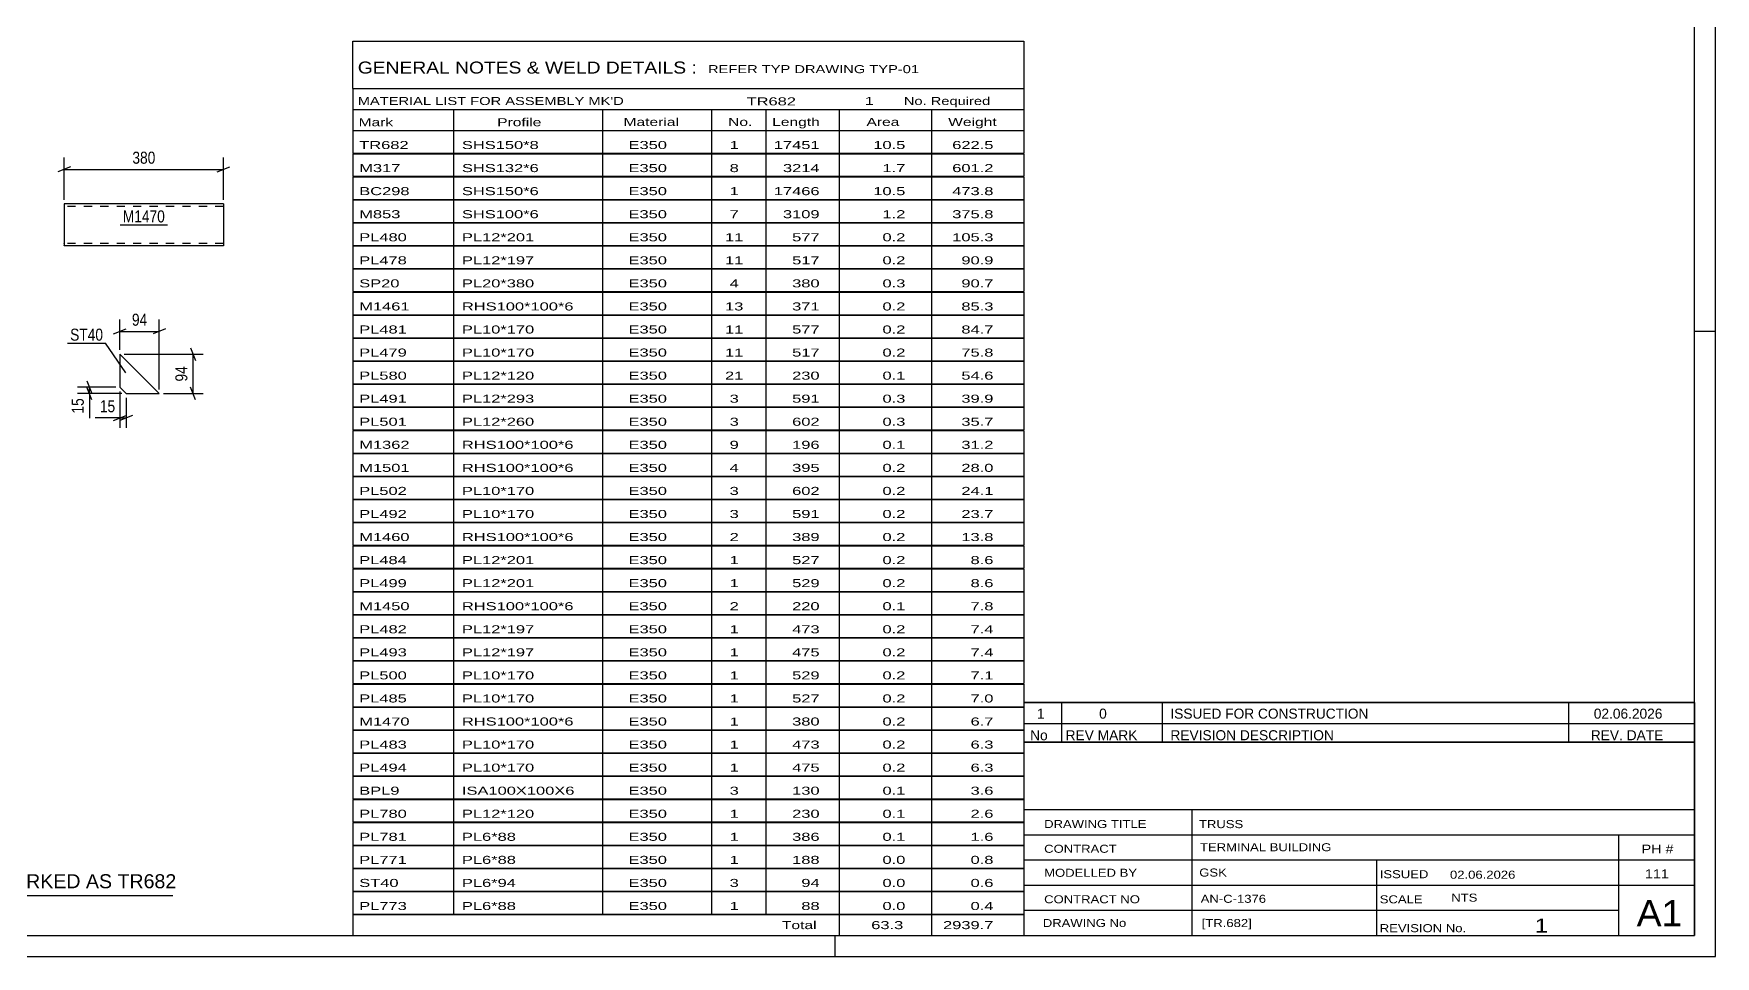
# Model space of a CAD drawing. Header units: millimetres. Extents: x 0 to 1189, y 0 to 841.
# Drawn here: x 787.8 to 1189, y 0 to 220.1 of the extents above; entities that cross this region are included whole.
import ezdxf

# ---------------------------------------------------------------- set-up
doc = ezdxf.new("R2010")
doc.units = ezdxf.units.MM
doc.linetypes.add('DXK_LINE_DOT2', pattern=[3.9198, 1.9599, -1.9599])
doc.styles.add('Arial', font='ARIAL.TTF', dxfattribs={"height": 0.2})
doc.styles.add('Arial Narrow', font='ARIALN.TTF', dxfattribs={"height": 0.2})

# ---------------------------------------------------------------- blocks, each defined once
blk = doc.blocks.new('Unknown-570385304-1115')
at = {"color": 5, "linetype": 'Continuous'}
for p, q in [((1189, 0), (1189, 841)), ((1184, 5), (1184, 836)), ((1189, 149), (1184, 149)), ((5, 5), (1184, 5)), ((979, 0), (979, 5)), ((0, 0), (1189, 0))]:
    blk.add_line(p, q, dxfattribs=at)
blk = doc.blocks.new('Part-570385304-39464 - 39463')
at = {"color": 2, "linetype": 'Continuous'}
for p, q in [((833.12, 179.46), (795.14, 179.46)), ((795.14, 179.46), (795.14, 169.55)), ((833.12, 179.46), (833.12, 169.46)), ((795.14, 169.46), (795.14, 169.55)), ((833.12, 169.46), (795.14, 169.46))]:
    blk.add_line(p, q, dxfattribs=at)
at = {"color": 7, "linetype": 'DXK_LINE_DOT2'}
for p, q in [((833.12, 178.86), (795.14, 178.86)), ((795.14, 170.06), (795.14, 170.1)), ((833.12, 170.06), (795.14, 170.06)), ((833.12, 170.06), (833.12, 170.1))]:
    blk.add_line(p, q, dxfattribs=at)
blk = doc.blocks.new('Part-570385304-39534 - 39533')
at = {"color": 2, "linetype": 'Continuous'}
for p, q in [((808.41, 143.64), (808.41, 135.74)), ((817.81, 134.24), (808.41, 143.64)), ((808.41, 135.74), (809.91, 134.24)), ((809.91, 134.24), (817.81, 134.24))]:
    blk.add_line(p, q, dxfattribs=at)
blk = doc.blocks.new('StraightDimension-570385304-39690 - 39463')
at = {"color": 7, "linetype": 'Continuous'}
for p, q in [((795.14, 180.46), (795.14, 190.56)), ((833.12, 180.46), (833.12, 190.56)), ((796.64, 188.31), (793.64, 187.11)), ((795.14, 187.71), (833.12, 187.71)), ((831.62, 187.11), (834.62, 188.31))]:
    blk.add_line(p, q, dxfattribs=at)
at = {"color": 0}
blk.add_wipeout([(817.47, 188.46), (817.47, 192.66), (810.79, 192.66), (810.79, 188.46)], dxfattribs=at)
at = {"color": 3, "style": 'Arial Narrow'}
blk.add_text('380', height=2.863, dxfattribs=at).set_placement((811.39, 189.06))
blk = doc.blocks.new('StraightDimension-570385304-39754 - 39533')
at = {"color": 7, "linetype": 'Continuous'}
for p, q in [((800.54, 137.24), (801.74, 134.24)), ((807.41, 135.74), (798.29, 135.74)), ((808.91, 134.24), (798.29, 134.24)), ((801.74, 132.74), (800.54, 135.74)), ((801.14, 134.24), (801.14, 135.74))]:
    blk.add_line(p, q, dxfattribs=at)
at = {"color": 0}
blk.add_wipeout([(800.39, 133.71), (796.19, 133.71), (796.19, 128.86), (800.39, 128.86)], dxfattribs=at)
at = {"color": 7, "linetype": 'Continuous'}
blk.add_line((801.14, 134.24), (801.14, 128.33), dxfattribs=at)
blk.add_line((801.14, 134.24), (801.14, 128.33), dxfattribs=at)
at = {"color": 3, "style": 'Arial Narrow'}
blk.add_text('15', height=2.863, rotation=90.0002, dxfattribs=at).set_placement((799.79, 129.46))
blk = doc.blocks.new('StraightDimension-570385304-39746 - 39533')
at = {"color": 7, "linetype": 'Continuous'}
for p, q in [((808.41, 134.74), (808.41, 126.03)), ((809.91, 133.24), (809.91, 126.03)), ((806.91, 127.83), (809.91, 129.03)), ((811.41, 129.03), (808.41, 127.83)), ((808.41, 128.43), (809.91, 128.43))]:
    blk.add_line(p, q, dxfattribs=at)
at = {"color": 0}
blk.add_wipeout([(807.88, 129.18), (807.88, 133.38), (803.03, 133.38), (803.03, 129.18)], dxfattribs=at)
at = {"color": 7, "linetype": 'Continuous'}
blk.add_line((808.41, 128.43), (802.5, 128.43), dxfattribs=at)
blk.add_line((808.41, 128.43), (802.5, 128.43), dxfattribs=at)
at = {"color": 3, "style": 'Arial Narrow'}
blk.add_text('15', height=2.863, dxfattribs=at).set_placement((803.63, 129.78))
blk = doc.blocks.new('StraightDimension-570385304-39758 - 39533')
at = {"color": 7, "linetype": 'Continuous'}
for p, q in [((825.25, 145.14), (826.45, 142.14)), ((809.41, 143.64), (828.25, 143.64)), ((825.85, 134.24), (825.85, 143.64)), ((818.81, 134.24), (828.25, 134.24)), ((826.45, 132.74), (825.25, 135.74))]:
    blk.add_line(p, q, dxfattribs=at)
at = {"color": 0}
blk.add_wipeout([(825.1, 141.36), (820.9, 141.36), (820.9, 136.51), (825.1, 136.51)], dxfattribs=at)
at = {"color": 3, "style": 'Arial Narrow'}
blk.add_text('94', height=2.863, rotation=90.0002, dxfattribs=at).set_placement((824.5, 137.11))
blk = doc.blocks.new('StraightDimension-570385304-39750 - 39533')
at = {"color": 7, "linetype": 'Continuous'}
for p, q in [((806.91, 148.47), (809.91, 149.67)), ((808.41, 144.64), (808.41, 151.92)), ((808.41, 149.07), (817.81, 149.07)), ((819.31, 149.67), (816.31, 148.47)), ((817.81, 135.24), (817.81, 151.92))]:
    blk.add_line(p, q, dxfattribs=at)
at = {"color": 0}
blk.add_wipeout([(815.54, 149.82), (815.54, 154.02), (810.68, 154.02), (810.68, 149.82)], dxfattribs=at)
at = {"color": 3, "style": 'Arial Narrow'}
blk.add_text('94', height=2.863, dxfattribs=at).set_placement((811.28, 150.42))
blk = doc.blocks.new('Unknown-570385304-48854')
at = {"color": 7, "linetype": 'Continuous'}
for p, q in [((1024, 51.05), (1024, 5)), ((1024, 51.05), (1184, 51.05)), ((1184, 51), (1184, 5)), ((1024, 35), (1184, 35)), ((1064.14, 35), (1064.14, 5)), ((1024, 29), (1184, 29)), ((1166, 5.05), (1166, 29.05)), ((1024, 23), (1184, 23)), ((1108.14, 23), (1108.14, 5)), ((1024, 17), (1184, 17)), ((1024, 11), (1166, 11)), ((1024, 5), (1184, 5))]:
    blk.add_line(p, q, dxfattribs=at)
at = {"color": 7, "style": 'Arial Narrow'}
for s, height, width, p in [('DRAWING TITLE', 1.9089, 1.425378, (1028.88, 30.61)), ('TRUSS', 1.909, 1.425378, (1065.81, 30.59)), ('CONTRACT', 1.909, 1.425378, (1028.88, 24.71)), ('TERMINAL BUILDING', 1.9089, 1.425378, (1066.06, 25.07)), ('MODELLED BY', 1.9089, 1.425378, (1028.88, 18.98)), ('GSK', 1.909, 1.425378, (1065.88, 19.04)), ('ISSUED', 1.909, 1.425378, (1108.94, 18.64)), ('02.06.2026', 1.909, 1.425378, (1125.69, 18.52)), ('CONTRACT NO', 1.9089, 1.425378, (1028.88, 12.66)), ('AN-C-1376', 1.909, 1.425378, (1066.23, 12.78)), ('SCALE', 1.909, 1.425378, (1108.94, 12.65)), ('A1', 6.204, 1.25, (1170.24, 7.2)), ('DRAWING No', 1.909, 1.425378, (1028.56, 7)), ('[TR.682]', 1.909, 1.425378, (1066.46, 6.99)), ('1', 3.34, 1.5, (1145.91, 5.68)), ('REVISION No.', 1.9089, 1.425378, (1108.94, 5.77))]:
    blk.add_text(s, height=height, dxfattribs=dict(at, width=width)).set_placement(p)
at = {"color": 7, "linetype": 'Continuous', "style": 'Arial Narrow'}
for s, height, width, p in [('PH #', 2.1, 1.42538, (1171.4, 24.55)), ('111', 2.1, 1.42538, (1172.19, 18.65)), ('NTS', 1.909, 1.425378, (1126, 13.05))]:
    blk.add_text(s, height=height, dxfattribs=dict(at, width=width)).set_placement(p)
blk = doc.blocks.new('Unknown-570385304-48855')
at = {"color": 7, "linetype": 'Continuous'}
for p, q in [((1024, 60.55), (1184, 60.55)), ((1184, 60.55), (1024, 60.55)), ((1024, 60.55), (1024, 55.55)), ((1033, 60.55), (1033, 55.55)), ((1057, 60.55), (1057, 55.55)), ((1154, 60.55), (1154, 55.55)), ((1184, 60.55), (1184, 55.55)), ((1024, 55.55), (1184, 55.55)), ((1024, 55.55), (1024, 51.05)), ((1024, 55.55), (1184, 55.55)), ((1033, 55.55), (1033, 51.05)), ((1057, 55.55), (1057, 51.05)), ((1154, 55.55), (1154, 51.05)), ((1184, 55.55), (1184, 51.05)), ((1184, 51.05), (1024, 51.05))]:
    blk.add_line(p, q, dxfattribs=at)
at = {"color": 7, "linetype": 'Continuous', "style": 'Arial Narrow'}
for s, height, width, p in [('1', 2.39, 1.196471, (1027.16, 56.7)), ('0', 2.39, 1.196471, (1042, 56.7)), ('ISSUED FOR CONSTRUCTION', 2.3861, 1.196471, (1059, 56.7)), ('02.06.2026', 2.386, 1.196471, (1160, 56.7)), ('No', 2.386, 1.2, (1025.54, 51.55)), ('REV MARK', 2.386, 1.2, (1034, 51.55)), ('REVISION DESCRIPTION', 2.3861, 1.2, (1059, 51.55)), ('REV. DATE', 2.386, 1.2, (1159.28, 51.55))]:
    blk.add_text(s, height=height, dxfattribs=dict(at, width=width)).set_placement(p)
blk = doc.blocks.new('Unknown-570385304-48856')
at = {"color": 7, "linetype": 'Continuous'}
for p, q in [((864, 218.25), (1024, 218.25)), ((864, 207), (864, 218.25)), ((1024, 218.25), (1024, 207)), ((864, 207), (1024, 207)), ((864, 207), (864, 202)), ((1024, 207), (1024, 202)), ((864, 202), (1024, 202)), ((864, 202), (864, 197)), ((888, 202), (888, 197)), ((923.5, 202), (923.5, 197)), ((949.5, 202), (949.5, 197)), ((962.5, 202), (962.5, 197)), ((980, 202), (980, 197)), ((1002, 202), (1002, 197)), ((1024, 202), (1024, 197)), ((864, 197), (1024, 197)), ((864, 196.95), (864, 191.55)), ((864, 196.95), (1024, 196.95)), ((888, 197), (888, 191.5)), ((923.5, 197), (923.5, 191.5)), ((949.5, 197), (949.5, 191.5)), ((962.5, 197), (962.5, 191.5)), ((980, 197), (980, 191.5)), ((1002, 197), (1002, 191.5)), ((1024, 196.95), (1024, 191.55)), ((864, 191.55), (1024, 191.55)), ((864, 191.45), (864, 186.05)), ((864, 191.45), (1024, 191.45)), ((888, 191.5), (888, 186)), ((923.5, 191.5), (923.5, 186)), ((949.5, 191.5), (949.5, 186)), ((962.5, 191.5), (962.5, 186)), ((980, 191.5), (980, 186)), ((1002, 191.5), (1002, 186)), ((1024, 191.45), (1024, 186.05)), ((864, 186.05), (1024, 186.05)), ((864, 185.95), (864, 180.55)), ((864, 185.95), (1024, 185.95)), ((888, 186), (888, 180.5)), ((923.5, 186), (923.5, 180.5)), ((949.5, 186), (949.5, 180.5)), ((962.5, 186), (962.5, 180.5)), ((980, 186), (980, 180.5)), ((1002, 186), (1002, 180.5)), ((1024, 185.95), (1024, 180.55)), ((864, 180.55), (1024, 180.55)), ((864, 180.45), (864, 175.05)), ((864, 180.45), (1024, 180.45)), ((888, 180.5), (888, 175)), ((923.5, 180.5), (923.5, 175)), ((949.5, 180.5), (949.5, 175)), ((962.5, 180.5), (962.5, 175)), ((980, 180.5), (980, 175)), ((1002, 180.5), (1002, 175)), ((1024, 180.45), (1024, 175.05)), ((864, 175.05), (1024, 175.05)), ((864, 174.95), (864, 169.55)), ((864, 174.95), (1024, 174.95)), ((888, 175), (888, 169.5)), ((923.5, 175), (923.5, 169.5)), ((949.5, 175), (949.5, 169.5)), ((962.5, 175), (962.5, 169.5)), ((980, 175), (980, 169.5)), ((1002, 175), (1002, 169.5)), ((1024, 174.95), (1024, 169.55)), ((864, 169.55), (1024, 169.55)), ((864, 169.45), (864, 164.05)), ((864, 169.45), (1024, 169.45)), ((888, 169.5), (888, 164)), ((923.5, 169.5), (923.5, 164)), ((949.5, 169.5), (949.5, 164)), ((962.5, 169.5), (962.5, 164)), ((980, 169.5), (980, 164)), ((1002, 169.5), (1002, 164)), ((1024, 169.45), (1024, 164.05)), ((864, 164.05), (1024, 164.05)), ((864, 163.95), (864, 158.55)), ((864, 163.95), (1024, 163.95)), ((888, 164), (888, 158.5)), ((923.5, 164), (923.5, 158.5)), ((949.5, 164), (949.5, 158.5)), ((962.5, 164), (962.5, 158.5)), ((980, 164), (980, 158.5)), ((1002, 164), (1002, 158.5)), ((1024, 163.95), (1024, 158.55)), ((864, 158.55), (1024, 158.55)), ((864, 158.45), (864, 153.05)), ((864, 158.45), (1024, 158.45)), ((888, 158.5), (888, 153)), ((923.5, 158.5), (923.5, 153)), ((949.5, 158.5), (949.5, 153)), ((962.5, 158.5), (962.5, 153)), ((980, 158.5), (980, 153)), ((1002, 158.5), (1002, 153)), ((1024, 158.45), (1024, 153.05)), ((864, 153.05), (1024, 153.05)), ((864, 152.95), (864, 147.55)), ((864, 152.95), (1024, 152.95)), ((888, 153), (888, 147.5)), ((923.5, 153), (923.5, 147.5)), ((949.5, 153), (949.5, 147.5)), ((962.5, 153), (962.5, 147.5)), ((980, 153), (980, 147.5)), ((1002, 153), (1002, 147.5)), ((1024, 152.95), (1024, 147.55)), ((864, 147.55), (1024, 147.55)), ((864, 147.45), (864, 142.05)), ((864, 147.45), (1024, 147.45)), ((888, 147.5), (888, 142)), ((923.5, 147.5), (923.5, 142)), ((949.5, 147.5), (949.5, 142)), ((962.5, 147.5), (962.5, 142)), ((980, 147.5), (980, 142)), ((1002, 147.5), (1002, 142)), ((1024, 147.45), (1024, 142.05)), ((864, 142.05), (1024, 142.05)), ((864, 141.95), (864, 136.55)), ((864, 141.95), (1024, 141.95)), ((888, 142), (888, 136.5)), ((923.5, 142), (923.5, 136.5)), ((949.5, 142), (949.5, 136.5)), ((962.5, 142), (962.5, 136.5)), ((980, 142), (980, 136.5)), ((1002, 142), (1002, 136.5)), ((1024, 141.95), (1024, 136.55)), ((864, 136.55), (1024, 136.55)), ((864, 136.45), (864, 131.05)), ((864, 136.45), (1024, 136.45)), ((888, 136.5), (888, 131)), ((923.5, 136.5), (923.5, 131)), ((949.5, 136.5), (949.5, 131)), ((962.5, 136.5), (962.5, 131)), ((980, 136.5), (980, 131)), ((1002, 136.5), (1002, 131)), ((1024, 136.45), (1024, 131.05)), ((864, 131.05), (1024, 131.05)), ((864, 130.95), (864, 125.55)), ((864, 130.95), (1024, 130.95)), ((888, 131), (888, 125.5)), ((923.5, 131), (923.5, 125.5)), ((949.5, 131), (949.5, 125.5)), ((962.5, 131), (962.5, 125.5)), ((980, 131), (980, 125.5)), ((1002, 131), (1002, 125.5)), ((1024, 130.95), (1024, 125.55)), ((864, 125.55), (1024, 125.55)), ((864, 125.45), (864, 120.05)), ((864, 125.45), (1024, 125.45)), ((888, 125.5), (888, 120)), ((923.5, 125.5), (923.5, 120)), ((949.5, 125.5), (949.5, 120)), ((962.5, 125.5), (962.5, 120)), ((980, 125.5), (980, 120)), ((1002, 125.5), (1002, 120)), ((1024, 125.45), (1024, 120.05)), ((864, 120.05), (1024, 120.05)), ((864, 119.95), (864, 114.55)), ((864, 119.95), (1024, 119.95)), ((888, 120), (888, 114.5)), ((923.5, 120), (923.5, 114.5)), ((949.5, 120), (949.5, 114.5)), ((962.5, 120), (962.5, 114.5)), ((980, 120), (980, 114.5)), ((1002, 120), (1002, 114.5)), ((1024, 119.95), (1024, 114.55)), ((864, 114.55), (1024, 114.55)), ((864, 114.45), (864, 109.05)), ((864, 114.45), (1024, 114.45)), ((888, 114.5), (888, 109)), ((923.5, 114.5), (923.5, 109)), ((949.5, 114.5), (949.5, 109)), ((962.5, 114.5), (962.5, 109)), ((980, 114.5), (980, 109)), ((1002, 114.5), (1002, 109)), ((1024, 114.45), (1024, 109.05)), ((864, 109.05), (1024, 109.05)), ((864, 108.95), (864, 103.55)), ((864, 108.95), (1024, 108.95)), ((888, 109), (888, 103.5)), ((923.5, 109), (923.5, 103.5)), ((949.5, 109), (949.5, 103.5)), ((962.5, 109), (962.5, 103.5)), ((980, 109), (980, 103.5)), ((1002, 109), (1002, 103.5)), ((1024, 108.95), (1024, 103.55)), ((864, 103.55), (1024, 103.55)), ((864, 103.45), (864, 98.05)), ((864, 103.45), (1024, 103.45)), ((888, 103.5), (888, 98)), ((923.5, 103.5), (923.5, 98)), ((949.5, 103.5), (949.5, 98)), ((962.5, 103.5), (962.5, 98)), ((980, 103.5), (980, 98)), ((1002, 103.5), (1002, 98)), ((1024, 103.45), (1024, 98.05)), ((864, 98.05), (1024, 98.05)), ((864, 97.95), (864, 92.55)), ((864, 97.95), (1024, 97.95)), ((888, 98), (888, 92.5)), ((923.5, 98), (923.5, 92.5)), ((949.5, 98), (949.5, 92.5)), ((962.5, 98), (962.5, 92.5)), ((980, 98), (980, 92.5)), ((1002, 98), (1002, 92.5)), ((1024, 97.95), (1024, 92.55)), ((864, 92.55), (1024, 92.55)), ((864, 92.45), (864, 87.05)), ((864, 92.45), (1024, 92.45)), ((888, 92.5), (888, 87)), ((923.5, 92.5), (923.5, 87)), ((949.5, 92.5), (949.5, 87)), ((962.5, 92.5), (962.5, 87)), ((980, 92.5), (980, 87)), ((1002, 92.5), (1002, 87)), ((1024, 92.45), (1024, 87.05)), ((864, 87.05), (1024, 87.05)), ((864, 86.95), (864, 81.55)), ((864, 86.95), (1024, 86.95)), ((888, 87), (888, 81.5)), ((923.5, 87), (923.5, 81.5)), ((949.5, 87), (949.5, 81.5)), ((962.5, 87), (962.5, 81.5)), ((980, 87), (980, 81.5)), ((1002, 87), (1002, 81.5)), ((1024, 86.95), (1024, 81.55)), ((864, 81.55), (1024, 81.55)), ((864, 81.45), (864, 76.05)), ((864, 81.45), (1024, 81.45)), ((888, 81.5), (888, 76)), ((923.5, 81.5), (923.5, 76)), ((949.5, 81.5), (949.5, 76)), ((962.5, 81.5), (962.5, 76)), ((980, 81.5), (980, 76)), ((1002, 81.5), (1002, 76)), ((1024, 81.45), (1024, 76.05)), ((864, 76.05), (1024, 76.05)), ((864, 75.95), (864, 70.55)), ((864, 75.95), (1024, 75.95)), ((888, 76), (888, 70.5)), ((923.5, 76), (923.5, 70.5)), ((949.5, 76), (949.5, 70.5)), ((962.5, 76), (962.5, 70.5)), ((980, 76), (980, 70.5)), ((1002, 76), (1002, 70.5)), ((1024, 75.95), (1024, 70.55)), ((864, 70.55), (1024, 70.55)), ((864, 70.45), (864, 65.05)), ((864, 70.45), (1024, 70.45)), ((888, 70.5), (888, 65)), ((923.5, 70.5), (923.5, 65)), ((949.5, 70.5), (949.5, 65)), ((962.5, 70.5), (962.5, 65)), ((980, 70.5), (980, 65)), ((1002, 70.5), (1002, 65)), ((1024, 70.45), (1024, 65.05)), ((864, 65.05), (1024, 65.05)), ((864, 64.95), (864, 59.55)), ((864, 64.95), (1024, 64.95)), ((888, 65), (888, 59.5)), ((923.5, 65), (923.5, 59.5)), ((949.5, 65), (949.5, 59.5)), ((962.5, 65), (962.5, 59.5)), ((980, 65), (980, 59.5)), ((1002, 65), (1002, 59.5)), ((1024, 64.95), (1024, 59.55)), ((864, 59.55), (1024, 59.55)), ((864, 59.45), (864, 54.05)), ((864, 59.45), (1024, 59.45)), ((888, 59.5), (888, 54)), ((923.5, 59.5), (923.5, 54)), ((949.5, 59.5), (949.5, 54)), ((962.5, 59.5), (962.5, 54)), ((980, 59.5), (980, 54)), ((1002, 59.5), (1002, 54)), ((1024, 59.45), (1024, 54.05)), ((864, 54.05), (1024, 54.05)), ((864, 53.95), (864, 48.55)), ((864, 53.95), (1024, 53.95)), ((888, 54), (888, 48.5)), ((923.5, 54), (923.5, 48.5)), ((949.5, 54), (949.5, 48.5)), ((962.5, 54), (962.5, 48.5)), ((980, 54), (980, 48.5)), ((1002, 54), (1002, 48.5)), ((1024, 53.95), (1024, 48.55)), ((864, 48.55), (1024, 48.55)), ((864, 48.45), (864, 43.05)), ((864, 48.45), (1024, 48.45)), ((888, 48.5), (888, 43)), ((923.5, 48.5), (923.5, 43)), ((949.5, 48.5), (949.5, 43)), ((962.5, 48.5), (962.5, 43)), ((980, 48.5), (980, 43)), ((1002, 48.5), (1002, 43)), ((1024, 48.45), (1024, 43.05)), ((864, 43.05), (1024, 43.05)), ((864, 42.95), (864, 37.55)), ((864, 42.95), (1024, 42.95)), ((888, 43), (888, 37.5)), ((923.5, 43), (923.5, 37.5)), ((949.5, 43), (949.5, 37.5)), ((962.5, 43), (962.5, 37.5)), ((980, 43), (980, 37.5)), ((1002, 43), (1002, 37.5)), ((1024, 42.95), (1024, 37.55)), ((864, 37.55), (1024, 37.55)), ((864, 37.45), (864, 32.05)), ((864, 37.45), (1024, 37.45)), ((888, 37.5), (888, 32)), ((923.5, 37.5), (923.5, 32)), ((949.5, 37.5), (949.5, 32)), ((962.5, 37.5), (962.5, 32)), ((980, 37.5), (980, 32)), ((1002, 37.5), (1002, 32)), ((1024, 37.45), (1024, 32.05)), ((864, 32.05), (1024, 32.05)), ((864, 31.95), (864, 26.55)), ((864, 31.95), (1024, 31.95)), ((888, 32), (888, 26.5)), ((923.5, 32), (923.5, 26.5)), ((949.5, 32), (949.5, 26.5)), ((962.5, 32), (962.5, 26.5)), ((980, 32), (980, 26.5)), ((1002, 32), (1002, 26.5)), ((1024, 31.95), (1024, 26.55)), ((864, 26.55), (1024, 26.55)), ((864, 26.45), (864, 21.05)), ((864, 26.45), (1024, 26.45)), ((888, 26.5), (888, 21)), ((923.5, 26.5), (923.5, 21)), ((949.5, 26.5), (949.5, 21)), ((962.5, 26.5), (962.5, 21)), ((980, 26.5), (980, 21)), ((1002, 26.5), (1002, 21)), ((1024, 26.45), (1024, 21.05)), ((864, 21.05), (1024, 21.05)), ((864, 20.95), (864, 15.55)), ((864, 20.95), (1024, 20.95)), ((888, 21), (888, 15.5)), ((923.5, 21), (923.5, 15.5)), ((949.5, 21), (949.5, 15.5)), ((962.5, 21), (962.5, 15.5)), ((980, 21), (980, 15.5)), ((1002, 21), (1002, 15.5)), ((1024, 20.95), (1024, 15.55)), ((864, 15.55), (1024, 15.55)), ((864, 15.45), (864, 10.05)), ((864, 15.45), (1024, 15.45)), ((888, 15.5), (888, 10)), ((923.5, 15.5), (923.5, 10)), ((949.5, 15.5), (949.5, 10)), ((962.5, 15.5), (962.5, 10)), ((980, 15.5), (980, 10)), ((1002, 15.5), (1002, 10)), ((1024, 15.45), (1024, 10.05)), ((864, 10.05), (1024, 10.05)), ((864, 10), (1024, 10)), ((864, 10), (864, 5)), ((980, 10), (980, 5)), ((1002, 10), (1002, 5)), ((1024, 10), (1024, 5)), ((864, 5), (1024, 5))]:
    blk.add_line(p, q, dxfattribs=at)
at = {"color": 7, "style": 'Arial Narrow'}
for s, height, width, p in [('GENERAL NOTES & WELD DETAILS :', 2.8633, 1.4, (865.15, 210.56)), ('REFER TYP DRAWING TYP-01', 1.9089, 1.6, (948.7, 210.66)), ("MATERIAL LIST FOR ASSEMBLY MK'D", 1.9089, 1.6, (865.15, 203.06)), ('TR682', 1.909, 1.794707, (957.9, 202.97)), ('1', 1.91, 1.794707, (986.08, 203.06)), ('No. Required', 1.9089, 1.6, (995.41, 203.06)), ('Mark', 1.909, 1.7, (865.34, 198)), ('Profile', 1.909, 1.7, (898.41, 198)), ('Material', 1.909, 1.7, (928.54, 198.06)), ('No.', 1.909, 1.7, (953.5, 198.06)), ('Length', 1.909, 1.7, (964, 198.06)), ('Area', 1.909, 1.7, (986.5, 198.06)), ('Weight', 1.909, 1.7, (1006, 198.06))]:
    blk.add_text(s, height=height, dxfattribs=dict(at, width=width)).set_placement(p)
at = {"color": 7, "linetype": 'Continuous', "style": 'Arial Narrow'}
for s, height, width, p in [('TR682', 1.909, 1.794707, (865.5, 192.56)), ('SHS150*8', 1.909, 1.794707, (890, 192.56)), ('E350', 1.909, 1.794707, (929.74, 192.56)), ('1', 1.91, 1.794707, (953.86, 192.56)), ('17451', 1.909, 1.794707, (964.4, 192.56)), ('10.5', 1.909, 1.794707, (988.13, 192.56)), ('622.5', 1.909, 1.794707, (1006.96, 192.56)), ('M317', 1.909, 1.794707, (865.5, 187.06)), ('SHS132*6', 1.909, 1.794707, (890, 187.06)), ('E350', 1.909, 1.794707, (929.74, 187.06)), ('8', 1.91, 1.794707, (953.86, 187.06)), ('3214', 1.909, 1.794707, (966.58, 187.06)), ('1.7', 1.909, 1.794707, (990.32, 187.06)), ('601.2', 1.909, 1.794707, (1006.96, 187.06)), ('BC298', 1.909, 1.794707, (865.5, 181.56)), ('SHS150*6', 1.909, 1.794707, (890, 181.56)), ('E350', 1.909, 1.794707, (929.74, 181.56)), ('1', 1.91, 1.794707, (953.86, 181.56)), ('17466', 1.909, 1.794707, (964.4, 181.56)), ('10.5', 1.909, 1.794707, (988.13, 181.56)), ('473.8', 1.909, 1.794707, (1006.96, 181.56)), ('M853', 1.909, 1.794707, (865.5, 176.06)), ('SHS100*6', 1.909, 1.794707, (890, 176.06)), ('E350', 1.909, 1.794707, (929.74, 176.06)), ('7', 1.91, 1.794707, (953.86, 176.06)), ('3109', 1.909, 1.794707, (966.58, 176.06)), ('1.2', 1.909, 1.794707, (990.32, 176.06)), ('375.8', 1.909, 1.794707, (1006.96, 176.06)), ('PL480', 1.909, 1.794707, (865.5, 170.56)), ('PL12*201', 1.909, 1.794707, (890, 170.56)), ('E350', 1.909, 1.794707, (929.74, 170.56)), ('11', 1.909, 1.794707, (952.76, 170.56)), ('577', 1.909, 1.794707, (968.77, 170.56)), ('0.2', 1.909, 1.794707, (990.32, 170.56)), ('105.3', 1.909, 1.794707, (1006.96, 170.56)), ('PL478', 1.909, 1.794707, (865.5, 165.06)), ('PL12*197', 1.909, 1.794707, (890, 165.06)), ('E350', 1.909, 1.794707, (929.74, 165.06)), ('11', 1.909, 1.794707, (952.76, 165.06)), ('517', 1.909, 1.794707, (968.77, 165.06)), ('0.2', 1.909, 1.794707, (990.32, 165.06)), ('90.9', 1.909, 1.794707, (1009.14, 165.06)), ('SP20', 1.909, 1.794707, (865.5, 159.56)), ('PL20*380', 1.909, 1.794707, (890, 159.56)), ('E350', 1.909, 1.794707, (929.74, 159.56)), ('4', 1.91, 1.794707, (953.86, 159.56)), ('380', 1.909, 1.794707, (968.77, 159.56)), ('0.3', 1.909, 1.794707, (990.32, 159.56)), ('90.7', 1.909, 1.794707, (1009.14, 159.56)), ('M1461', 1.909, 1.794707, (865.5, 154.06)), ('RHS100*100*6', 1.9089, 1.794707, (890, 154.06)), ('E350', 1.909, 1.794707, (929.74, 154.06)), ('13', 1.909, 1.794707, (952.76, 154.06)), ('371', 1.909, 1.794707, (968.77, 154.06)), ('0.2', 1.909, 1.794707, (990.32, 154.06)), ('85.3', 1.909, 1.794707, (1009.14, 154.06)), ('PL481', 1.909, 1.794707, (865.5, 148.56)), ('PL10*170', 1.909, 1.794707, (890, 148.56)), ('E350', 1.909, 1.794707, (929.74, 148.56)), ('11', 1.909, 1.794707, (952.76, 148.56)), ('577', 1.909, 1.794707, (968.77, 148.56)), ('0.2', 1.909, 1.794707, (990.32, 148.56)), ('84.7', 1.909, 1.794707, (1009.14, 148.56)), ('PL479', 1.909, 1.794707, (865.5, 143.06)), ('PL10*170', 1.909, 1.794707, (890, 143.06)), ('E350', 1.909, 1.794707, (929.74, 143.06)), ('11', 1.909, 1.794707, (952.76, 143.06)), ('517', 1.909, 1.794707, (968.77, 143.06)), ('0.2', 1.909, 1.794707, (990.32, 143.06)), ('75.8', 1.909, 1.794707, (1009.14, 143.06)), ('PL580', 1.909, 1.794707, (865.5, 137.56)), ('PL12*120', 1.909, 1.794707, (890, 137.56)), ('E350', 1.909, 1.794707, (929.74, 137.56)), ('21', 1.909, 1.794707, (952.76, 137.56)), ('230', 1.909, 1.794707, (968.77, 137.56)), ('0.1', 1.909, 1.794707, (990.32, 137.56)), ('54.6', 1.909, 1.794707, (1009.14, 137.56)), ('PL491', 1.909, 1.794707, (865.5, 132.06)), ('PL12*293', 1.909, 1.794707, (890, 132.06)), ('E350', 1.909, 1.794707, (929.74, 132.06)), ('3', 1.91, 1.794707, (953.86, 132.06)), ('591', 1.909, 1.794707, (968.77, 132.06)), ('0.3', 1.909, 1.794707, (990.32, 132.06)), ('39.9', 1.909, 1.794707, (1009.14, 132.06)), ('PL501', 1.909, 1.794707, (865.5, 126.56)), ('PL12*260', 1.909, 1.794707, (890, 126.56)), ('E350', 1.909, 1.794707, (929.74, 126.56)), ('3', 1.91, 1.794707, (953.86, 126.56)), ('602', 1.909, 1.794707, (968.77, 126.56)), ('0.3', 1.909, 1.794707, (990.32, 126.56)), ('35.7', 1.909, 1.794707, (1009.14, 126.56)), ('M1362', 1.909, 1.794707, (865.5, 121.06)), ('RHS100*100*6', 1.9089, 1.794707, (890, 121.06)), ('E350', 1.909, 1.794707, (929.74, 121.06)), ('9', 1.91, 1.794707, (953.86, 121.06)), ('196', 1.909, 1.794707, (968.77, 121.06)), ('0.1', 1.909, 1.794707, (990.32, 121.06)), ('31.2', 1.909, 1.794707, (1009.14, 121.06)), ('M1501', 1.909, 1.794707, (865.5, 115.56)), ('RHS100*100*6', 1.9089, 1.794707, (890, 115.56)), ('E350', 1.909, 1.794707, (929.74, 115.56)), ('4', 1.91, 1.794707, (953.86, 115.56)), ('395', 1.909, 1.794707, (968.77, 115.56)), ('0.2', 1.909, 1.794707, (990.32, 115.56)), ('28.0', 1.909, 1.794707, (1009.14, 115.56)), ('PL502', 1.909, 1.794707, (865.5, 110.06)), ('PL10*170', 1.909, 1.794707, (890, 110.06)), ('E350', 1.909, 1.794707, (929.74, 110.06)), ('3', 1.91, 1.794707, (953.86, 110.06)), ('602', 1.909, 1.794707, (968.77, 110.06)), ('0.2', 1.909, 1.794707, (990.32, 110.06)), ('24.1', 1.909, 1.794707, (1009.14, 110.06)), ('PL492', 1.909, 1.794707, (865.5, 104.56)), ('PL10*170', 1.909, 1.794707, (890, 104.56)), ('E350', 1.909, 1.794707, (929.74, 104.56)), ('3', 1.91, 1.794707, (953.86, 104.56)), ('591', 1.909, 1.794707, (968.77, 104.56)), ('0.2', 1.909, 1.794707, (990.32, 104.56)), ('23.7', 1.909, 1.794707, (1009.14, 104.56)), ('M1460', 1.909, 1.794707, (865.5, 99.06)), ('RHS100*100*6', 1.9089, 1.794707, (890, 99.06)), ('E350', 1.909, 1.794707, (929.74, 99.06)), ('2', 1.91, 1.794707, (953.86, 99.06)), ('389', 1.909, 1.794707, (968.77, 99.06)), ('0.2', 1.909, 1.794707, (990.32, 99.06)), ('13.8', 1.909, 1.794707, (1009.14, 99.06)), ('PL484', 1.909, 1.794707, (865.5, 93.56)), ('PL12*201', 1.909, 1.794707, (890, 93.56)), ('E350', 1.909, 1.794707, (929.74, 93.56)), ('1', 1.91, 1.794707, (953.86, 93.56)), ('527', 1.909, 1.794707, (968.77, 93.56)), ('0.2', 1.909, 1.794707, (990.32, 93.56)), ('8.6', 1.909, 1.794707, (1011.33, 93.56)), ('PL499', 1.909, 1.794707, (865.5, 88.06)), ('PL12*201', 1.909, 1.794707, (890, 88.06)), ('E350', 1.909, 1.794707, (929.74, 88.06)), ('1', 1.91, 1.794707, (953.86, 88.06)), ('529', 1.909, 1.794707, (968.77, 88.06)), ('0.2', 1.909, 1.794707, (990.32, 88.06)), ('8.6', 1.909, 1.794707, (1011.33, 88.06)), ('M1450', 1.909, 1.794707, (865.5, 82.56)), ('RHS100*100*6', 1.9089, 1.794707, (890, 82.56)), ('E350', 1.909, 1.794707, (929.74, 82.56)), ('2', 1.91, 1.794707, (953.86, 82.56)), ('220', 1.909, 1.794707, (968.77, 82.56)), ('0.1', 1.909, 1.794707, (990.32, 82.56)), ('7.8', 1.909, 1.794707, (1011.33, 82.56)), ('PL482', 1.909, 1.794707, (865.5, 77.06)), ('PL12*197', 1.909, 1.794707, (890, 77.06)), ('E350', 1.909, 1.794707, (929.74, 77.06)), ('1', 1.91, 1.794707, (953.86, 77.06)), ('473', 1.909, 1.794707, (968.77, 77.06)), ('0.2', 1.909, 1.794707, (990.32, 77.06)), ('7.4', 1.909, 1.794707, (1011.33, 77.06)), ('PL493', 1.909, 1.794707, (865.5, 71.56)), ('PL12*197', 1.909, 1.794707, (890, 71.56)), ('E350', 1.909, 1.794707, (929.74, 71.56)), ('1', 1.91, 1.794707, (953.86, 71.56)), ('475', 1.909, 1.794707, (968.77, 71.56)), ('0.2', 1.909, 1.794707, (990.32, 71.56)), ('7.4', 1.909, 1.794707, (1011.33, 71.56)), ('PL500', 1.909, 1.794707, (865.5, 66.06)), ('PL10*170', 1.909, 1.794707, (890, 66.06)), ('E350', 1.909, 1.794707, (929.74, 66.06)), ('1', 1.91, 1.794707, (953.86, 66.06)), ('529', 1.909, 1.794707, (968.77, 66.06)), ('0.2', 1.909, 1.794707, (990.32, 66.06)), ('7.1', 1.909, 1.794707, (1011.33, 66.06)), ('PL485', 1.909, 1.794707, (865.5, 60.56)), ('PL10*170', 1.909, 1.794707, (890, 60.56)), ('E350', 1.909, 1.794707, (929.74, 60.56)), ('1', 1.91, 1.794707, (953.86, 60.56)), ('527', 1.909, 1.794707, (968.77, 60.56)), ('0.2', 1.909, 1.794707, (990.32, 60.56)), ('7.0', 1.909, 1.794707, (1011.33, 60.56)), ('M1470', 1.909, 1.794707, (865.5, 55.06)), ('RHS100*100*6', 1.9089, 1.794707, (890, 55.06)), ('E350', 1.909, 1.794707, (929.74, 55.06)), ('1', 1.91, 1.794707, (953.86, 55.06)), ('380', 1.909, 1.794707, (968.77, 55.06)), ('0.2', 1.909, 1.794707, (990.32, 55.06)), ('6.7', 1.909, 1.794707, (1011.33, 55.06)), ('PL483', 1.909, 1.794707, (865.5, 49.56)), ('PL10*170', 1.909, 1.794707, (890, 49.56)), ('E350', 1.909, 1.794707, (929.74, 49.56)), ('1', 1.91, 1.794707, (953.86, 49.56)), ('473', 1.909, 1.794707, (968.77, 49.56)), ('0.2', 1.909, 1.794707, (990.32, 49.56)), ('6.3', 1.909, 1.794707, (1011.33, 49.56)), ('PL494', 1.909, 1.794707, (865.5, 44.06)), ('PL10*170', 1.909, 1.794707, (890, 44.06)), ('E350', 1.909, 1.794707, (929.74, 44.06)), ('1', 1.91, 1.794707, (953.86, 44.06)), ('475', 1.909, 1.794707, (968.77, 44.06)), ('0.2', 1.909, 1.794707, (990.32, 44.06)), ('6.3', 1.909, 1.794707, (1011.33, 44.06)), ('BPL9', 1.909, 1.794707, (865.5, 38.56)), ('ISA100X100X6', 1.9089, 1.794707, (890, 38.56)), ('E350', 1.909, 1.794707, (929.74, 38.56)), ('3', 1.91, 1.794707, (953.86, 38.56)), ('130', 1.909, 1.794707, (968.77, 38.56)), ('0.1', 1.909, 1.794707, (990.32, 38.56)), ('3.6', 1.909, 1.794707, (1011.33, 38.56)), ('PL780', 1.909, 1.794707, (865.5, 33.06)), ('PL12*120', 1.909, 1.794707, (890, 33.06)), ('E350', 1.909, 1.794707, (929.74, 33.06)), ('1', 1.91, 1.794707, (953.86, 33.06)), ('230', 1.909, 1.794707, (968.77, 33.06)), ('0.1', 1.909, 1.794707, (990.32, 33.06)), ('2.6', 1.909, 1.794707, (1011.33, 33.06)), ('PL781', 1.909, 1.794707, (865.5, 27.56)), ('PL6*88', 1.909, 1.794707, (890, 27.56)), ('E350', 1.909, 1.794707, (929.74, 27.56)), ('1', 1.91, 1.794707, (953.86, 27.56)), ('386', 1.909, 1.794707, (968.77, 27.56)), ('0.1', 1.909, 1.794707, (990.32, 27.56)), ('1.6', 1.909, 1.794707, (1011.33, 27.56)), ('PL771', 1.909, 1.794707, (865.5, 22.06)), ('PL6*88', 1.909, 1.794707, (890, 22.06)), ('E350', 1.909, 1.794707, (929.74, 22.06)), ('1', 1.91, 1.794707, (953.86, 22.06)), ('188', 1.909, 1.794707, (968.77, 22.06)), ('0.0', 1.909, 1.794707, (990.32, 22.06)), ('0.8', 1.909, 1.794707, (1011.33, 22.06)), ('ST40', 1.909, 1.794707, (865.5, 16.56)), ('PL6*94', 1.909, 1.794707, (890, 16.56)), ('E350', 1.909, 1.794707, (929.74, 16.56)), ('3', 1.91, 1.794707, (953.86, 16.56)), ('94', 1.909, 1.794707, (970.96, 16.56)), ('0.0', 1.909, 1.794707, (990.32, 16.56)), ('0.6', 1.909, 1.794707, (1011.33, 16.56)), ('PL773', 1.909, 1.794707, (865.5, 11.06)), ('PL6*88', 1.909, 1.794707, (890, 11.06)), ('E350', 1.909, 1.794707, (929.74, 11.06)), ('1', 1.91, 1.794707, (953.86, 11.06)), ('88', 1.909, 1.794707, (970.96, 11.06)), ('0.0', 1.909, 1.794707, (990.32, 11.06)), ('0.4', 1.909, 1.794707, (1011.33, 11.06)), ('Total', 1.909, 1.7, (966.33, 6.5)), ('63.3', 1.909, 1.794707, (987.64, 6.5)), ('2939.7', 1.909, 1.794707, (1004.77, 6.5))]:
    blk.add_text(s, height=height, dxfattribs=dict(at, width=width)).set_placement(p)
blk = doc.blocks.new('Unknown-570385304-48857')
at = {"color": 7, "linetype": 'Continuous'}
blk.add_line((751, 14.5), (821, 14.5), dxfattribs=at)
at = {"color": 7, "style": 'Arial'}
blk.add_text('ONE-TRUSS MARKED AS TR682', height=3.3428, dxfattribs=at).set_placement((750.24, 16.25))
blk = doc.blocks.new('Mark-570385304-40269 - 39463')
at = {"color": 0}
blk.add_wipeout([(819.16, 175.06), (819.16, 178.06), (809.1, 178.06), (809.1, 175.06)], dxfattribs=at)
blk.add_wipeout([(819.16, 175.06), (819.16, 178.06), (809.1, 178.06), (809.1, 175.06)], dxfattribs=at)
at = {"color": 30, "linetype": 'Continuous'}
blk.add_line((808.5, 174.46), (819.76, 174.46), dxfattribs=at)
at = {"color": 3, "style": 'Arial Narrow'}
blk.add_text('M1470', height=2.863, dxfattribs=at).set_placement((809.1, 175.06))
blk = doc.blocks.new('Mark-570385304-40285 - 39533')
at = {"color": 0}
blk.add_wipeout([(804.4, 146.85), (804.4, 149.85), (796.54, 149.85), (796.54, 146.85)], dxfattribs=at)
blk.add_wipeout([(804.4, 146.85), (804.4, 149.85), (796.54, 149.85), (796.54, 146.85)], dxfattribs=at)
at = {"color": 30, "linetype": 'Continuous'}
for p in [(795.94, 146.25), (809.84, 139.16)]:
    blk.add_line(p, (805, 146.25), dxfattribs=at)
at = {"color": 3, "style": 'Arial Narrow'}
blk.add_text('ST40', height=2.863, dxfattribs=at).set_placement((796.54, 146.85))

msp = doc.modelspace()

# ---------------------------------------------------------------- block references
for name in ['Unknown-570385304-1115', 'Unknown-570385304-48856', 'Part-570385304-39464 - 39463', 'Part-570385304-39534 - 39533', 'Unknown-570385304-48855', 'Unknown-570385304-48854', 'Unknown-570385304-48857']:
    msp.add_blockref(name, (0, 0))

# ---------------------------------------------------------------- next in the draw order: block references
for name in ['StraightDimension-570385304-39690 - 39463', 'Mark-570385304-40269 - 39463', 'StraightDimension-570385304-39754 - 39533']:
    msp.add_blockref(name, (0, 0))

# ---------------------------------------------------------------- next in the draw order: block references
msp.add_blockref('StraightDimension-570385304-39746 - 39533', (0, 0))

# ---------------------------------------------------------------- next in the draw order: block references
msp.add_blockref('StraightDimension-570385304-39758 - 39533', (0, 0))

# ---------------------------------------------------------------- next in the draw order: block references
msp.add_blockref('StraightDimension-570385304-39750 - 39533', (0, 0))

# ---------------------------------------------------------------- next in the draw order: block references
msp.add_blockref('Mark-570385304-40285 - 39533', (0, 0))

doc.saveas('drawing.dxf')
